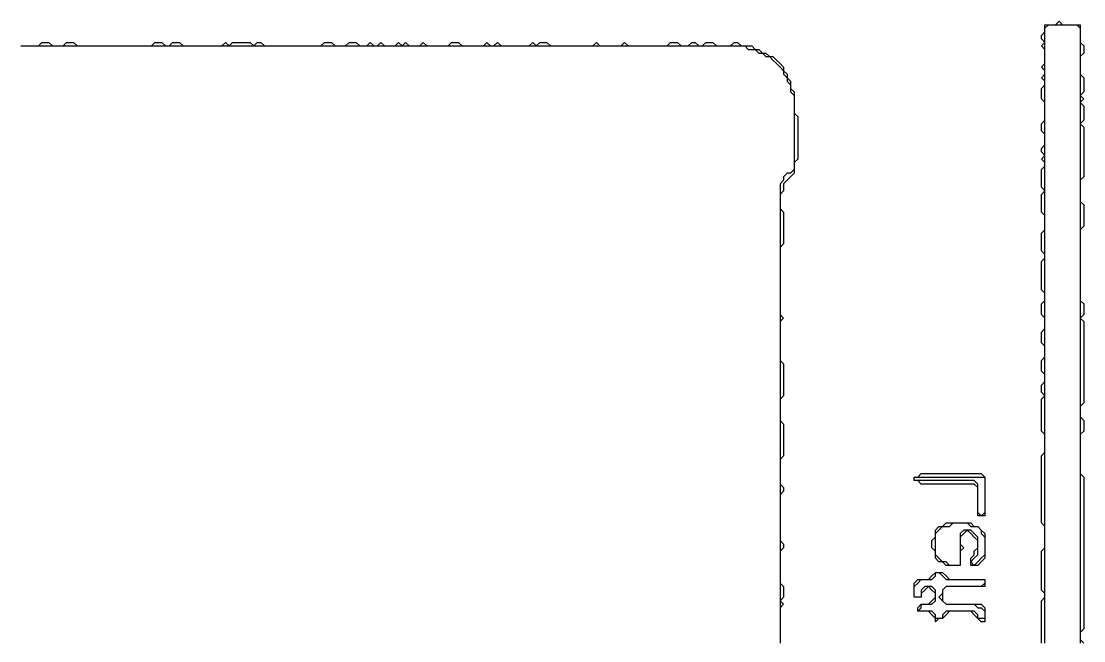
# Model space of a CAD drawing. Header units: metres. Extents: x 160 to 1373, y 49 to 936.
# Drawn here: x 477.2 to 778, y 733.7 to 909 of the extents above; entities that cross this region are included whole.
import ezdxf

# ---------------------------------------------------------------- set-up
doc = ezdxf.new("R2010")
doc.units = ezdxf.units.M

msp = doc.modelspace()

# ---------------------------------------------------------------- linework, layer by layer
for points in [[(767, 733, 0), (767, 734, 0), (767, 735, 0), (767, 736, 0), (767, 737, 0), (767, 738, 0), (767, 739, 0), (767, 740, 0), (767, 741, 0), (767, 742, 0), (767, 743, 0), (767, 744, 0), (767, 745, 0), (767, 746, 0), (767, 747, 0), (767, 748, 0), (767, 749, 0), (767, 750, 0), (767, 751, 0), (767, 752, 0), (767, 753, 0), (767, 754, 0), (767, 755, 0), (767, 756, 0), (767, 757, 0), (767, 758, 0), (767, 759, 0), (767, 760, 0), (767, 761, 0), (767, 762, 0), (767, 763, 0), (767, 764, 0), (767, 765, 0), (767, 766, 0), (767, 767, 0), (767, 768, 0), (767, 769, 0), (767, 770, 0), (767, 771, 0), (767, 772, 0), (767, 773, 0), (767, 774, 0), (767, 775, 0), (767, 776, 0), (767, 777, 0), (767, 778, 0), (767, 779, 0), (767, 780, 0), (767, 781, 0), (767, 782, 0), (767, 783, 0), (767, 784, 0), (767, 785, 0), (767, 786, 0), (767, 787, 0), (767, 788, 0), (767, 789, 0), (767, 790, 0), (767, 791, 0), (767, 792, 0), (767, 793, 0), (767, 794, 0), (767, 795, 0), (767, 796, 0), (767, 797, 0), (767, 798, 0), (767, 799, 0), (767, 800, 0), (767, 801, 0), (767, 802, 0), (767, 803, 0), (767, 804, 0), (767, 805, 0), (767, 806, 0), (767, 807, 0), (767, 808, 0), (767, 809, 0), (767, 810, 0), (767, 811, 0), (767, 812, 0), (767, 813, 0), (767, 814, 0), (767, 815, 0), (767, 816, 0), (767, 817, 0), (767, 818, 0), (767, 819, 0), (767, 820, 0), (767, 821, 0), (767, 822, 0), (767, 823, 0), (767, 824, 0), (767, 825, 0), (767, 826, 0), (767, 827, 0), (767, 828, 0), (767, 829, 0), (767, 830, 0), (767, 831, 0), (767, 832, 0), (767, 833, 0), (767, 834, 0), (767, 835, 0), (767, 836, 0), (767, 837, 0), (767, 838, 0), (767, 839, 0), (767, 840, 0), (767, 841, 0), (767, 842, 0), (767, 843, 0), (767, 844, 0), (767, 845, 0), (767, 846, 0), (767, 847, 0), (767, 848, 0), (767, 849, 0), (767, 850, 0), (767, 851, 0), (767, 852, 0), (767, 853, 0), (767, 854, 0), (767, 855, 0), (767, 856, 0), (767, 857, 0), (767, 858, 0), (767, 859, 0), (767, 860, 0), (767, 861, 0), (767, 862, 0), (767, 863, 0), (767, 864, 0), (767, 865, 0), (767, 866, 0), (767, 867, 0), (767, 868, 0), (767, 869, 0), (767, 870, 0), (767, 871, 0), (767, 872, 0), (767, 873, 0), (767, 874, 0), (767, 875, 0), (767, 876, 0), (767, 877, 0), (767, 878, 0), (767, 879, 0), (767, 880, 0), (767, 881, 0), (767, 882, 0), (767, 883, 0), (767, 884, 0), (767, 885, 0), (767, 886, 0), (767, 887, 0), (767, 888, 0), (767, 889, 0), (767, 890, 0), (767, 891, 0), (767, 892, 0), (767, 893, 0), (767, 894, 0), (767, 895, 0), (767, 896, 0), (767, 897, 0), (767, 898, 0), (767, 899, 0), (767, 900, 0), (767, 901, 0), (767, 902, 0), (767, 903, 0), (767, 904, 0), (767, 905, 0), (767, 906, 0), (767, 907, 0), (768, 908, 0), (769, 908, 0), (770, 908, 0), (771, 908, 0), (772, 908, 0), (773, 908, 0), (774, 908, 0), (775, 908, 0), (776, 908, 0), (777, 907, 0), (777, 906, 0), (777, 905, 0), (777, 904, 0), (777, 903, 0), (777, 902, 0), (777, 901, 0), (777, 900, 0), (777, 899, 0), (777, 898, 0), (777, 897, 0), (777, 896, 0), (777, 895, 0), (777, 894, 0), (777, 893, 0), (777, 892, 0), (777, 891, 0), (777, 890, 0), (777, 889, 0), (777, 888, 0), (777, 887, 0), (777, 886, 0), (777, 885, 0), (777, 884, 0), (777, 883, 0), (777, 882, 0), (777, 881, 0), (777, 880, 0), (777, 879, 0), (777, 878, 0), (777, 877, 0), (777, 876, 0), (777, 875, 0), (777, 874, 0), (777, 873, 0), (777, 872, 0), (777, 871, 0), (777, 870, 0), (777, 869, 0), (777, 868, 0), (777, 867, 0), (777, 866, 0), (777, 865, 0), (777, 864, 0), (777, 863, 0), (777, 862, 0), (777, 861, 0), (777, 860, 0), (777, 859, 0), (777, 858, 0), (777, 857, 0), (777, 856, 0), (777, 855, 0), (777, 854, 0), (777, 853, 0), (777, 852, 0), (777, 851, 0), (777, 850, 0), (777, 849, 0), (777, 848, 0), (777, 847, 0), (777, 846, 0), (777, 845, 0), (777, 844, 0), (777, 843, 0), (777, 842, 0), (777, 841, 0), (777, 840, 0), (777, 839, 0), (777, 838, 0), (777, 837, 0), (777, 836, 0), (777, 835, 0), (777, 834, 0), (777, 833, 0), (777, 832, 0), (777, 831, 0), (777, 830, 0), (777, 829, 0), (777, 828, 0), (777, 827, 0), (777, 826, 0), (777, 825, 0), (777, 824, 0), (777, 823, 0), (777, 822, 0), (777, 821, 0), (777, 820, 0), (777, 819, 0), (777, 818, 0), (777, 817, 0), (777, 816, 0), (777, 815, 0), (777, 814, 0), (777, 813, 0), (777, 812, 0), (777, 811, 0), (777, 810, 0), (777, 809, 0), (777, 808, 0), (777, 807, 0), (777, 806, 0), (777, 805, 0), (777, 804, 0), (777, 803, 0), (777, 802, 0), (777, 801, 0), (777, 800, 0), (777, 799, 0), (777, 798, 0), (777, 797, 0), (777, 796, 0), (777, 795, 0), (777, 794, 0), (777, 793, 0), (777, 792, 0), (777, 791, 0), (777, 790, 0), (777, 789, 0), (777, 788, 0), (777, 787, 0), (777, 786, 0), (777, 785, 0), (777, 784, 0), (777, 783, 0), (777, 782, 0), (777, 781, 0), (777, 780, 0), (777, 779, 0), (777, 778, 0), (777, 777, 0), (777, 776, 0), (777, 775, 0), (777, 774, 0), (777, 773, 0), (777, 772, 0), (777, 771, 0), (777, 770, 0), (777, 769, 0), (777, 768, 0), (777, 767, 0), (777, 766, 0), (777, 765, 0), (777, 764, 0), (777, 763, 0), (777, 762, 0), (777, 761, 0), (777, 760, 0), (777, 759, 0), (777, 758, 0), (777, 757, 0), (777, 756, 0), (777, 755, 0), (777, 754, 0), (777, 753, 0), (777, 752, 0), (777, 751, 0), (777, 750, 0), (777, 749, 0), (777, 748, 0), (777, 747, 0), (777, 746, 0), (777, 745, 0), (777, 744, 0), (777, 743, 0), (777, 742, 0), (777, 741, 0), (777, 740, 0), (777, 739, 0), (777, 738, 0), (777, 737, 0), (777, 736, 0), (777, 735, 0), (777, 734, 0), (777, 733, 0)], [(477, 902, 0), (478, 902, 0), (479, 902, 0), (480, 902, 0), (481, 902, 0), (482, 902, 0), (483, 902, 0), (484, 902, 0), (485, 902, 0), (486, 902, 0), (487, 902, 0), (488, 902, 0), (489, 902, 0), (490, 902, 0), (491, 902, 0), (492, 902, 0), (493, 902, 0), (494, 902, 0), (495, 902, 0), (496, 902, 0), (497, 902, 0), (498, 902, 0), (499, 902, 0), (500, 902, 0), (501, 902, 0), (502, 902, 0), (503, 902, 0), (504, 902, 0), (505, 902, 0), (506, 902, 0), (507, 902, 0), (508, 902, 0), (509, 902, 0), (510, 902, 0), (511, 902, 0), (512, 902, 0), (513, 902, 0), (514, 902, 0), (515, 902, 0), (516, 902, 0), (517, 902, 0), (518, 902, 0), (519, 902, 0), (520, 902, 0), (521, 902, 0), (522, 902, 0), (523, 902, 0), (524, 902, 0), (525, 902, 0), (526, 902, 0), (527, 902, 0), (528, 902, 0), (529, 902, 0), (530, 902, 0), (531, 902, 0), (532, 902, 0), (533, 902, 0), (534, 902, 0), (535, 902, 0), (536, 902, 0), (537, 902, 0), (538, 902, 0), (539, 902, 0), (540, 902, 0), (541, 902, 0), (542, 902, 0), (543, 902, 0), (544, 902, 0), (545, 902, 0), (546, 902, 0), (547, 902, 0), (548, 902, 0), (549, 902, 0), (550, 902, 0), (551, 902, 0), (552, 902, 0), (553, 902, 0), (554, 902, 0), (555, 902, 0), (556, 902, 0), (557, 902, 0), (558, 902, 0), (559, 902, 0), (560, 902, 0), (561, 902, 0), (562, 902, 0), (563, 902, 0), (564, 902, 0), (565, 902, 0), (566, 902, 0), (567, 902, 0), (568, 902, 0), (569, 902, 0), (570, 902, 0), (571, 902, 0), (572, 902, 0), (573, 902, 0), (574, 902, 0), (575, 902, 0), (576, 902, 0), (577, 902, 0), (578, 902, 0), (579, 902, 0), (580, 902, 0), (581, 902, 0), (582, 902, 0), (583, 902, 0), (584, 902, 0), (585, 902, 0), (586, 902, 0), (587, 902, 0), (588, 902, 0), (589, 902, 0), (590, 902, 0), (591, 902, 0), (592, 902, 0), (593, 902, 0), (594, 902, 0), (595, 902, 0), (596, 902, 0), (597, 902, 0), (598, 902, 0), (599, 902, 0), (600, 902, 0), (601, 902, 0), (602, 902, 0), (603, 902, 0), (604, 902, 0), (605, 902, 0), (606, 902, 0), (607, 902, 0), (608, 902, 0), (609, 902, 0), (610, 902, 0), (611, 902, 0), (612, 902, 0), (613, 902, 0), (614, 902, 0), (615, 902, 0), (616, 902, 0), (617, 902, 0), (618, 902, 0), (619, 902, 0), (620, 902, 0), (621, 902, 0), (622, 902, 0), (623, 902, 0), (624, 902, 0), (625, 902, 0), (626, 902, 0), (627, 902, 0), (628, 902, 0), (629, 902, 0), (630, 902, 0), (631, 902, 0), (632, 902, 0), (633, 902, 0), (634, 902, 0), (635, 902, 0), (636, 902, 0), (637, 902, 0), (638, 902, 0), (639, 902, 0), (640, 902, 0), (641, 902, 0), (642, 902, 0), (643, 902, 0), (644, 902, 0), (645, 902, 0), (646, 902, 0), (647, 902, 0), (648, 902, 0), (649, 902, 0), (650, 902, 0), (651, 902, 0), (652, 902, 0), (653, 902, 0), (654, 902, 0), (655, 902, 0), (656, 902, 0), (657, 902, 0), (658, 902, 0), (659, 902, 0), (660, 902, 0), (661, 902, 0), (662, 902, 0), (663, 902, 0), (664, 902, 0), (665, 902, 0), (666, 902, 0), (667, 902, 0), (668, 902, 0), (669, 902, 0), (670, 902, 0), (671, 902, 0), (672, 902, 0), (673, 902, 0), (674, 902, 0), (675, 902, 0), (676, 902, 0), (677, 902, 0), (678, 902, 0), (679, 902, 0), (680, 902, 0), (681, 902, 0), (682, 902, 0), (683, 901, 0), (684, 901, 0), (685, 901, 0), (686, 900, 0), (687, 900, 0), (688, 899, 0), (689, 899, 0), (690, 898, 0), (691, 897, 0), (692, 896, 0), (693, 895, 0), (693, 894, 0), (694, 893, 0), (694, 892, 0), (695, 891, 0), (695, 890, 0), (695, 889, 0), (696, 888, 0), (696, 887, 0), (696, 886, 0), (696, 885, 0), (696, 884, 0), (696, 883, 0), (696, 882, 0), (696, 881, 0), (696, 880, 0), (696, 879, 0), (696, 878, 0), (696, 877, 0), (696, 876, 0), (696, 875, 0), (696, 874, 0), (696, 873, 0), (696, 872, 0), (696, 871, 0), (696, 870, 0), (696, 869, 0), (696, 868, 0), (696, 867, 0), (695, 866, 0), (694, 866, 0), (693, 865, 0), (693, 864, 0), (692, 863, 0), (692, 862, 0), (692, 861, 0), (692, 860, 0), (692, 859, 0), (692, 858, 0), (692, 857, 0), (692, 856, 0), (692, 855, 0), (692, 854, 0), (692, 853, 0), (692, 852, 0), (692, 851, 0), (692, 850, 0), (692, 849, 0), (692, 848, 0), (692, 847, 0), (692, 846, 0), (692, 845, 0), (692, 844, 0), (692, 843, 0), (692, 842, 0), (692, 841, 0), (692, 840, 0), (692, 839, 0), (692, 838, 0), (692, 837, 0), (692, 836, 0), (692, 835, 0), (692, 834, 0), (692, 833, 0), (692, 832, 0), (692, 831, 0), (692, 830, 0), (692, 829, 0), (692, 828, 0), (692, 827, 0), (692, 826, 0), (692, 825, 0), (692, 824, 0), (692, 823, 0), (692, 822, 0), (692, 821, 0), (692, 820, 0), (692, 819, 0), (692, 818, 0), (692, 817, 0), (692, 816, 0), (692, 815, 0), (692, 814, 0), (692, 813, 0), (692, 812, 0), (692, 811, 0), (692, 810, 0), (692, 809, 0), (692, 808, 0), (692, 807, 0), (692, 806, 0), (692, 805, 0), (692, 804, 0), (692, 803, 0), (692, 802, 0), (692, 801, 0), (692, 800, 0), (692, 799, 0), (692, 798, 0), (692, 797, 0), (692, 796, 0), (692, 795, 0), (692, 794, 0), (692, 793, 0), (692, 792, 0), (692, 791, 0), (692, 790, 0), (692, 789, 0), (692, 788, 0), (692, 787, 0), (692, 786, 0), (692, 785, 0), (692, 784, 0), (692, 783, 0), (692, 782, 0), (692, 781, 0), (692, 780, 0), (692, 779, 0), (692, 778, 0), (692, 777, 0), (692, 776, 0), (692, 775, 0), (692, 774, 0), (692, 773, 0), (692, 772, 0), (692, 771, 0), (692, 770, 0), (692, 769, 0), (692, 768, 0), (692, 767, 0), (692, 766, 0), (692, 765, 0), (692, 764, 0), (692, 763, 0), (692, 762, 0), (692, 761, 0), (692, 760, 0), (692, 759, 0), (692, 758, 0), (692, 757, 0), (692, 756, 0), (692, 755, 0), (692, 754, 0), (692, 753, 0), (692, 752, 0), (692, 751, 0), (692, 750, 0), (692, 749, 0), (692, 748, 0), (692, 747, 0), (692, 746, 0), (692, 745, 0), (692, 744, 0), (692, 743, 0), (692, 742, 0), (692, 741, 0), (692, 740, 0), (692, 739, 0), (692, 738, 0), (692, 737, 0), (692, 736, 0), (692, 735, 0), (692, 734, 0), (692, 733, 0)]]:
    msp.add_polyline3d(points)
for points in [[(749, 769, 0), (748, 770, 0), (748, 771, 0), (748, 772, 0), (748, 773, 0), (748, 774, 0), (748, 775, 0), (748, 776, 0), (748, 777, 0), (748, 778, 0), (747, 779, 0), (746, 779, 0), (745, 779, 0), (744, 779, 0), (743, 779, 0), (742, 779, 0), (741, 779, 0), (740, 779, 0), (739, 779, 0), (738, 779, 0), (737, 779, 0), (736, 779, 0), (735, 779, 0), (734, 779, 0), (733, 779, 0), (732, 779, 0), (731, 779, 0), (730, 779, 0), (730, 780, 0), (731, 780, 0), (732, 780, 0), (733, 780, 0), (734, 780, 0), (735, 780, 0), (736, 780, 0), (737, 780, 0), (738, 780, 0), (739, 780, 0), (740, 780, 0), (741, 780, 0), (742, 780, 0), (743, 780, 0), (744, 780, 0), (745, 780, 0), (746, 780, 0), (747, 780, 0), (748, 780, 0), (749, 780, 0), (750, 780, 0), (750, 779, 0), (750, 778, 0), (750, 777, 0), (750, 776, 0), (750, 775, 0), (750, 774, 0), (750, 773, 0), (750, 772, 0), (750, 771, 0), (750, 770, 0)], [(740, 755, 0), (739, 756, 0), (738, 756, 0), (737, 757, 0), (736, 758, 0), (736, 759, 0), (736, 760, 0), (736, 761, 0), (736, 762, 0), (736, 763, 0), (736, 764, 0), (737, 765, 0), (738, 766, 0), (739, 766, 0), (740, 766, 0), (741, 767, 0), (742, 767, 0), (743, 767, 0), (744, 767, 0), (745, 767, 0), (746, 766, 0), (747, 766, 0), (748, 766, 0), (749, 765, 0), (749, 764, 0), (750, 763, 0), (750, 762, 0), (750, 761, 0), (750, 760, 0), (750, 759, 0), (750, 758, 0), (749, 757, 0), (748, 756, 0), (747, 755, 0), (746, 756, 0), (747, 757, 0), (748, 758, 0), (748, 759, 0), (748, 760, 0), (748, 761, 0), (748, 762, 0), (748, 763, 0), (747, 764, 0), (746, 765, 0), (745, 765, 0), (744, 765, 0), (743, 764, 0), (743, 763, 0), (743, 762, 0), (743, 761, 0), (743, 760, 0), (743, 759, 0), (743, 758, 0), (743, 757, 0), (743, 756, 0), (743, 755, 0), (742, 755, 0), (741, 755, 0)], [(736, 740, 0), (736, 741, 0), (735, 742, 0), (734, 742, 0), (733, 742, 0), (732, 742, 0), (731, 742, 0), (732, 743, 0), (732, 744, 0), (733, 744, 0), (734, 744, 0), (735, 744, 0), (736, 745, 0), (736, 746, 0), (736, 747, 0), (736, 748, 0), (735, 749, 0), (734, 749, 0), (733, 749, 0), (732, 748, 0), (732, 747, 0), (732, 746, 0), (731, 746, 0), (730, 746, 0), (730, 747, 0), (730, 748, 0), (730, 749, 0), (731, 750, 0), (732, 751, 0), (733, 751, 0), (734, 751, 0), (735, 751, 0), (736, 752, 0), (736, 753, 0), (737, 753, 0), (738, 752, 0), (739, 751, 0), (740, 751, 0), (741, 751, 0), (742, 751, 0), (743, 751, 0), (744, 751, 0), (745, 751, 0), (746, 751, 0), (747, 751, 0), (748, 751, 0), (749, 751, 0), (750, 751, 0), (750, 750, 0), (749, 749, 0), (748, 749, 0), (747, 749, 0), (746, 749, 0), (745, 749, 0), (744, 749, 0), (743, 749, 0), (742, 749, 0), (741, 749, 0), (740, 749, 0), (739, 749, 0), (738, 748, 0), (738, 747, 0), (737, 746, 0), (738, 745, 0), (739, 744, 0), (740, 744, 0), (741, 744, 0), (742, 744, 0), (743, 744, 0), (744, 744, 0), (745, 744, 0), (746, 744, 0), (747, 744, 0), (748, 743, 0), (749, 743, 0), (750, 742, 0), (750, 741, 0), (750, 740, 0), (749, 740, 0), (748, 740, 0), (748, 741, 0), (747, 742, 0), (746, 742, 0), (745, 742, 0), (744, 742, 0), (743, 742, 0), (742, 742, 0), (741, 742, 0), (740, 742, 0), (739, 742, 0), (738, 741, 0), (738, 740, 0), (737, 740, 0)]]:
    msp.add_polyline3d(points, close=True)
at = {"layer": '1'}
for points in [[(766, 733, 0), (766, 734, 0), (766, 735, 0), (766, 736, 0), (766, 737, 0), (766, 738, 0), (766, 739, 0), (766, 740, 0), (766, 741, 0), (766, 742, 0), (766, 743, 0), (766, 744, 0), (766, 745, 0), (767, 746, 0), (767, 747, 0), (766, 748, 0), (766, 749, 0), (766, 750, 0), (766, 751, 0), (766, 752, 0), (766, 753, 0), (766, 754, 0), (766, 755, 0), (766, 756, 0), (766, 757, 0), (766, 758, 0), (766, 759, 0), (767, 760, 0), (767, 761, 0), (767, 762, 0), (767, 763, 0), (767, 764, 0), (767, 765, 0), (767, 766, 0), (766, 767, 0), (766, 768, 0), (766, 769, 0), (766, 770, 0), (766, 771, 0), (766, 772, 0), (766, 773, 0), (766, 774, 0), (766, 775, 0), (766, 776, 0), (766, 777, 0), (766, 778, 0), (766, 779, 0), (766, 780, 0), (766, 781, 0), (766, 782, 0), (766, 783, 0), (766, 784, 0), (766, 785, 0), (766, 786, 0), (767, 787, 0), (767, 788, 0), (767, 789, 0), (767, 790, 0), (767, 791, 0), (767, 792, 0), (766, 793, 0), (766, 794, 0), (766, 795, 0), (766, 796, 0), (766, 797, 0), (766, 798, 0), (766, 799, 0), (766, 800, 0), (766, 801, 0), (766, 802, 0), (767, 803, 0), (766, 804, 0), (766, 805, 0), (766, 806, 0), (767, 807, 0), (767, 808, 0), (767, 809, 0), (766, 810, 0), (766, 811, 0), (766, 812, 0), (766, 813, 0), (767, 814, 0), (767, 815, 0), (767, 816, 0), (767, 817, 0), (766, 818, 0), (766, 819, 0), (766, 820, 0), (766, 821, 0), (767, 822, 0), (767, 823, 0), (767, 824, 0), (767, 825, 0), (766, 826, 0), (766, 827, 0), (766, 828, 0), (766, 829, 0), (767, 830, 0), (767, 831, 0), (767, 832, 0), (766, 833, 0), (766, 834, 0), (766, 835, 0), (766, 836, 0), (766, 837, 0), (766, 838, 0), (766, 839, 0), (766, 840, 0), (766, 841, 0), (767, 842, 0), (767, 843, 0), (766, 844, 0), (766, 845, 0), (766, 846, 0), (766, 847, 0), (766, 848, 0), (766, 849, 0), (767, 850, 0), (767, 851, 0), (767, 852, 0), (767, 853, 0), (767, 854, 0), (766, 855, 0), (766, 856, 0), (766, 857, 0), (766, 858, 0), (766, 859, 0), (766, 860, 0), (767, 861, 0), (766, 862, 0), (766, 863, 0), (766, 864, 0), (766, 865, 0), (766, 866, 0), (766, 867, 0), (767, 868, 0), (767, 869, 0), (766, 870, 0), (767, 871, 0), (766, 872, 0), (766, 873, 0), (767, 874, 0), (767, 875, 0), (767, 876, 0), (767, 877, 0), (766, 878, 0), (766, 879, 0), (766, 880, 0), (767, 881, 0), (767, 882, 0), (767, 883, 0), (767, 884, 0), (767, 885, 0), (767, 886, 0), (766, 887, 0), (766, 888, 0), (766, 889, 0), (766, 890, 0), (767, 891, 0), (767, 892, 0), (766, 893, 0), (767, 894, 0), (767, 895, 0), (766, 896, 0), (767, 897, 0), (767, 898, 0), (767, 899, 0), (767, 900, 0), (767, 901, 0), (766, 902, 0), (767, 903, 0), (766, 904, 0), (766, 905, 0), (767, 906, 0), (767, 907, 0), (767, 908, 0), (768, 908, 0), (769, 908, 0), (770, 908, 0), (771, 909, 0), (772, 908, 0), (773, 908, 0), (774, 908, 0), (775, 908, 0), (776, 908, 0), (777, 908, 0), (777, 907, 0), (777, 906, 0), (777, 905, 0), (777, 904, 0), (777, 903, 0), (778, 902, 0), (778, 901, 0), (778, 900, 0), (777, 899, 0), (777, 898, 0), (777, 897, 0), (777, 896, 0), (777, 895, 0), (777, 894, 0), (778, 893, 0), (778, 892, 0), (778, 891, 0), (778, 890, 0), (778, 889, 0), (777, 888, 0), (778, 887, 0), (777, 886, 0), (778, 885, 0), (778, 884, 0), (778, 883, 0), (778, 882, 0), (778, 881, 0), (777, 880, 0), (778, 879, 0), (778, 878, 0), (778, 877, 0), (778, 876, 0), (778, 875, 0), (778, 874, 0), (778, 873, 0), (778, 872, 0), (778, 871, 0), (778, 870, 0), (778, 869, 0), (778, 868, 0), (778, 867, 0), (778, 866, 0), (778, 865, 0), (777, 864, 0), (777, 863, 0), (777, 862, 0), (777, 861, 0), (777, 860, 0), (777, 859, 0), (777, 858, 0), (778, 857, 0), (778, 856, 0), (778, 855, 0), (778, 854, 0), (778, 853, 0), (778, 852, 0), (778, 851, 0), (777, 850, 0), (777, 849, 0), (777, 848, 0), (777, 847, 0), (777, 846, 0), (777, 845, 0), (777, 844, 0), (777, 843, 0), (777, 842, 0), (777, 841, 0), (777, 840, 0), (777, 839, 0), (777, 838, 0), (777, 837, 0), (777, 836, 0), (777, 835, 0), (777, 834, 0), (777, 833, 0), (777, 832, 0), (777, 831, 0), (777, 830, 0), (778, 829, 0), (778, 828, 0), (778, 827, 0), (778, 826, 0), (777, 825, 0), (778, 824, 0), (778, 823, 0), (778, 822, 0), (778, 821, 0), (778, 820, 0), (778, 819, 0), (778, 818, 0), (778, 817, 0), (778, 816, 0), (778, 815, 0), (778, 814, 0), (778, 813, 0), (778, 812, 0), (778, 811, 0), (778, 810, 0), (778, 809, 0), (778, 808, 0), (778, 807, 0), (778, 806, 0), (778, 805, 0), (778, 804, 0), (778, 803, 0), (778, 802, 0), (778, 801, 0), (777, 800, 0), (777, 799, 0), (777, 798, 0), (777, 797, 0), (778, 796, 0), (778, 795, 0), (778, 794, 0), (778, 793, 0), (777, 792, 0), (777, 791, 0), (777, 790, 0), (777, 789, 0), (777, 788, 0), (777, 787, 0), (777, 786, 0), (777, 785, 0), (777, 784, 0), (777, 783, 0), (777, 782, 0), (777, 781, 0), (778, 780, 0), (778, 779, 0), (778, 778, 0), (778, 777, 0), (778, 776, 0), (778, 775, 0), (778, 774, 0), (778, 773, 0), (778, 772, 0), (778, 771, 0), (778, 770, 0), (778, 769, 0), (778, 768, 0), (778, 767, 0), (778, 766, 0), (778, 765, 0), (778, 764, 0), (778, 763, 0), (778, 762, 0), (778, 761, 0), (778, 760, 0), (778, 759, 0), (778, 758, 0), (778, 757, 0), (778, 756, 0), (778, 755, 0), (778, 754, 0), (778, 753, 0), (778, 752, 0), (778, 751, 0), (778, 750, 0), (778, 749, 0), (778, 748, 0), (778, 747, 0), (778, 746, 0), (778, 745, 0), (778, 744, 0), (778, 743, 0), (778, 742, 0), (778, 741, 0), (778, 740, 0), (778, 739, 0), (778, 738, 0), (778, 737, 0), (777, 736, 0), (777, 735, 0), (777, 734, 0), (778, 733, 0)], [(477, 902, 0), (478, 902, 0), (479, 902, 0), (480, 902, 0), (481, 902, 0), (482, 902, 0), (483, 903, 0), (484, 903, 0), (485, 903, 0), (486, 902, 0), (487, 902, 0), (488, 902, 0), (489, 902, 0), (490, 903, 0), (491, 903, 0), (492, 903, 0), (493, 902, 0), (494, 902, 0), (495, 902, 0), (496, 902, 0), (497, 902, 0), (498, 902, 0), (499, 902, 0), (500, 902, 0), (501, 902, 0), (502, 902, 0), (503, 902, 0), (504, 902, 0), (505, 902, 0), (506, 902, 0), (507, 902, 0), (508, 902, 0), (509, 902, 0), (510, 902, 0), (511, 902, 0), (512, 902, 0), (513, 902, 0), (514, 902, 0), (515, 903, 0), (516, 903, 0), (517, 903, 0), (518, 902, 0), (519, 902, 0), (520, 903, 0), (521, 903, 0), (522, 903, 0), (523, 902, 0), (524, 902, 0), (525, 902, 0), (526, 902, 0), (527, 902, 0), (528, 902, 0), (529, 902, 0), (530, 902, 0), (531, 902, 0), (532, 902, 0), (533, 902, 0), (534, 902, 0), (535, 903, 0), (536, 902, 0), (537, 903, 0), (538, 903, 0), (539, 903, 0), (540, 903, 0), (541, 903, 0), (542, 903, 0), (543, 902, 0), (544, 903, 0), (545, 903, 0), (546, 902, 0), (547, 902, 0), (548, 902, 0), (549, 902, 0), (550, 902, 0), (551, 902, 0), (552, 902, 0), (553, 902, 0), (554, 902, 0), (555, 902, 0), (556, 902, 0), (557, 902, 0), (558, 902, 0), (559, 902, 0), (560, 902, 0), (561, 902, 0), (562, 902, 0), (563, 903, 0), (564, 903, 0), (565, 903, 0), (566, 902, 0), (567, 902, 0), (568, 902, 0), (569, 902, 0), (570, 903, 0), (571, 903, 0), (572, 903, 0), (573, 902, 0), (574, 902, 0), (575, 902, 0), (576, 903, 0), (577, 902, 0), (578, 902, 0), (579, 903, 0), (580, 902, 0), (581, 902, 0), (582, 902, 0), (583, 902, 0), (584, 903, 0), (585, 902, 0), (586, 903, 0), (587, 902, 0), (588, 902, 0), (589, 902, 0), (590, 902, 0), (591, 903, 0), (592, 902, 0), (593, 902, 0), (594, 902, 0), (595, 902, 0), (596, 902, 0), (597, 902, 0), (598, 902, 0), (599, 903, 0), (600, 903, 0), (601, 903, 0), (602, 902, 0), (603, 902, 0), (604, 902, 0), (605, 902, 0), (606, 902, 0), (607, 902, 0), (608, 902, 0), (609, 903, 0), (610, 902, 0), (611, 902, 0), (612, 903, 0), (613, 902, 0), (614, 902, 0), (615, 902, 0), (616, 902, 0), (617, 902, 0), (618, 902, 0), (619, 902, 0), (620, 902, 0), (621, 902, 0), (622, 903, 0), (623, 902, 0), (624, 903, 0), (625, 903, 0), (626, 903, 0), (627, 902, 0), (628, 902, 0), (629, 902, 0), (630, 902, 0), (631, 902, 0), (632, 902, 0), (633, 902, 0), (634, 902, 0), (635, 902, 0), (636, 902, 0), (637, 902, 0), (638, 902, 0), (639, 902, 0), (640, 903, 0), (641, 902, 0), (642, 902, 0), (643, 902, 0), (644, 902, 0), (645, 902, 0), (646, 902, 0), (647, 902, 0), (648, 903, 0), (649, 902, 0), (650, 902, 0), (651, 902, 0), (652, 902, 0), (653, 902, 0), (654, 902, 0), (655, 902, 0), (656, 902, 0), (657, 902, 0), (658, 902, 0), (659, 902, 0), (660, 902, 0), (661, 903, 0), (662, 903, 0), (663, 903, 0), (664, 902, 0), (665, 902, 0), (666, 902, 0), (667, 903, 0), (668, 903, 0), (669, 902, 0), (670, 902, 0), (671, 903, 0), (672, 903, 0), (673, 903, 0), (674, 902, 0), (675, 902, 0), (676, 902, 0), (677, 902, 0), (678, 902, 0), (679, 903, 0), (680, 903, 0), (681, 902, 0), (682, 902, 0), (683, 902, 0), (684, 902, 0), (685, 901, 0), (686, 901, 0), (687, 900, 0), (688, 900, 0), (689, 899, 0), (690, 899, 0), (691, 898, 0), (692, 897, 0), (693, 896, 0), (693, 895, 0), (694, 894, 0), (694, 893, 0), (695, 892, 0), (695, 891, 0), (695, 890, 0), (696, 889, 0), (696, 888, 0), (696, 887, 0), (696, 886, 0), (696, 885, 0), (696, 884, 0), (696, 883, 0), (697, 882, 0), (697, 881, 0), (697, 880, 0), (697, 879, 0), (697, 878, 0), (697, 877, 0), (697, 876, 0), (697, 875, 0), (697, 874, 0), (697, 873, 0), (697, 872, 0), (697, 871, 0), (697, 870, 0), (696, 869, 0), (696, 868, 0), (696, 867, 0), (696, 866, 0), (695, 865, 0), (694, 864, 0), (693, 863, 0), (693, 862, 0), (693, 861, 0), (692, 860, 0), (692, 859, 0), (692, 858, 0), (692, 857, 0), (692, 856, 0), (693, 855, 0), (693, 854, 0), (693, 853, 0), (693, 852, 0), (693, 851, 0), (693, 850, 0), (693, 849, 0), (693, 848, 0), (693, 847, 0), (693, 846, 0), (692, 845, 0), (692, 844, 0), (692, 843, 0), (692, 842, 0), (692, 841, 0), (692, 840, 0), (692, 839, 0), (692, 838, 0), (692, 837, 0), (692, 836, 0), (692, 835, 0), (692, 834, 0), (692, 833, 0), (692, 832, 0), (692, 831, 0), (692, 830, 0), (692, 829, 0), (692, 828, 0), (692, 827, 0), (692, 826, 0), (693, 825, 0), (692, 824, 0), (692, 823, 0), (692, 822, 0), (692, 821, 0), (692, 820, 0), (692, 819, 0), (692, 818, 0), (692, 817, 0), (692, 816, 0), (692, 815, 0), (692, 814, 0), (692, 813, 0), (693, 812, 0), (693, 811, 0), (693, 810, 0), (693, 809, 0), (693, 808, 0), (693, 807, 0), (693, 806, 0), (693, 805, 0), (693, 804, 0), (693, 803, 0), (692, 802, 0), (692, 801, 0), (692, 800, 0), (692, 799, 0), (692, 798, 0), (692, 797, 0), (692, 796, 0), (693, 795, 0), (693, 794, 0), (693, 793, 0), (693, 792, 0), (693, 791, 0), (693, 790, 0), (693, 789, 0), (693, 788, 0), (693, 787, 0), (693, 786, 0), (692, 785, 0), (692, 784, 0), (692, 783, 0), (692, 782, 0), (692, 781, 0), (692, 780, 0), (692, 779, 0), (692, 778, 0), (693, 777, 0), (693, 776, 0), (692, 775, 0), (692, 774, 0), (692, 773, 0), (692, 772, 0), (692, 771, 0), (692, 770, 0), (692, 769, 0), (692, 768, 0), (692, 767, 0), (692, 766, 0), (692, 765, 0), (692, 764, 0), (692, 763, 0), (692, 762, 0), (693, 761, 0), (693, 760, 0), (692, 759, 0), (692, 758, 0), (692, 757, 0), (692, 756, 0), (692, 755, 0), (692, 754, 0), (692, 753, 0), (692, 752, 0), (692, 751, 0), (692, 750, 0), (693, 749, 0), (693, 748, 0), (693, 747, 0), (693, 746, 0), (692, 745, 0), (693, 744, 0), (692, 743, 0), (692, 742, 0), (692, 741, 0), (692, 740, 0), (692, 739, 0), (692, 738, 0), (692, 737, 0), (692, 736, 0), (692, 735, 0), (692, 734, 0), (692, 733, 0)]]:
    msp.add_polyline3d(points, dxfattribs=at)
for points in [[(748, 769, 0), (748, 770, 0), (748, 771, 0), (748, 772, 0), (748, 773, 0), (748, 774, 0), (748, 775, 0), (748, 776, 0), (748, 777, 0), (747, 778, 0), (746, 778, 0), (745, 778, 0), (744, 778, 0), (743, 778, 0), (742, 778, 0), (741, 778, 0), (740, 778, 0), (739, 778, 0), (738, 778, 0), (737, 778, 0), (736, 778, 0), (735, 778, 0), (734, 778, 0), (733, 778, 0), (732, 778, 0), (731, 779, 0), (730, 779, 0), (730, 780, 0), (731, 780, 0), (732, 781, 0), (733, 781, 0), (734, 781, 0), (735, 781, 0), (736, 781, 0), (737, 781, 0), (738, 781, 0), (739, 781, 0), (740, 781, 0), (741, 781, 0), (742, 781, 0), (743, 781, 0), (744, 781, 0), (745, 781, 0), (746, 781, 0), (747, 781, 0), (748, 781, 0), (749, 781, 0), (750, 780, 0), (750, 779, 0), (750, 778, 0), (750, 777, 0), (750, 776, 0), (750, 775, 0), (750, 774, 0), (750, 773, 0), (750, 772, 0), (750, 771, 0), (750, 770, 0), (750, 769, 0), (749, 769, 0)], [(739, 755, 0), (738, 756, 0), (737, 756, 0), (736, 757, 0), (736, 758, 0), (736, 759, 0), (735, 760, 0), (735, 761, 0), (735, 762, 0), (736, 763, 0), (736, 764, 0), (736, 765, 0), (737, 766, 0), (738, 766, 0), (739, 767, 0), (740, 767, 0), (741, 767, 0), (742, 767, 0), (743, 767, 0), (744, 767, 0), (745, 767, 0), (746, 767, 0), (747, 766, 0), (748, 766, 0), (749, 765, 0), (750, 764, 0), (750, 763, 0), (750, 762, 0), (750, 761, 0), (750, 760, 0), (750, 759, 0), (750, 758, 0), (750, 757, 0), (749, 756, 0), (748, 755, 0), (747, 755, 0), (746, 755, 0), (746, 756, 0), (746, 757, 0), (747, 758, 0), (747, 759, 0), (748, 760, 0), (748, 761, 0), (748, 762, 0), (747, 763, 0), (746, 764, 0), (745, 765, 0), (744, 764, 0), (743, 763, 0), (743, 762, 0), (743, 761, 0), (744, 760, 0), (743, 759, 0), (743, 758, 0), (743, 757, 0), (743, 756, 0), (743, 755, 0), (742, 755, 0), (741, 755, 0), (740, 755, 0)], [(736, 739, 0), (736, 740, 0), (735, 741, 0), (734, 742, 0), (733, 742, 0), (732, 742, 0), (731, 742, 0), (731, 743, 0), (732, 744, 0), (733, 744, 0), (734, 744, 0), (735, 745, 0), (736, 746, 0), (736, 747, 0), (735, 748, 0), (734, 749, 0), (733, 748, 0), (732, 747, 0), (732, 746, 0), (731, 746, 0), (730, 746, 0), (730, 747, 0), (730, 748, 0), (730, 749, 0), (730, 750, 0), (731, 751, 0), (732, 751, 0), (733, 751, 0), (734, 751, 0), (735, 752, 0), (736, 753, 0), (737, 753, 0), (738, 753, 0), (739, 752, 0), (740, 751, 0), (741, 751, 0), (742, 751, 0), (743, 751, 0), (744, 751, 0), (745, 751, 0), (746, 751, 0), (747, 751, 0), (748, 751, 0), (749, 751, 0), (750, 751, 0), (750, 750, 0), (750, 749, 0), (749, 749, 0), (748, 749, 0), (747, 749, 0), (746, 749, 0), (745, 749, 0), (744, 749, 0), (743, 749, 0), (742, 749, 0), (741, 749, 0), (740, 749, 0), (739, 749, 0), (738, 748, 0), (738, 747, 0), (738, 746, 0), (738, 745, 0), (739, 744, 0), (740, 744, 0), (741, 744, 0), (742, 744, 0), (743, 744, 0), (744, 744, 0), (745, 744, 0), (746, 744, 0), (747, 744, 0), (748, 744, 0), (749, 744, 0), (750, 743, 0), (750, 742, 0), (750, 741, 0), (750, 740, 0), (750, 739, 0), (749, 739, 0), (748, 740, 0), (747, 741, 0), (746, 742, 0), (745, 742, 0), (744, 742, 0), (743, 742, 0), (742, 742, 0), (741, 742, 0), (740, 742, 0), (739, 741, 0), (738, 740, 0), (737, 740, 0)]]:
    msp.add_polyline3d(points, close=True, dxfattribs=at)

doc.saveas('drawing.dxf')
